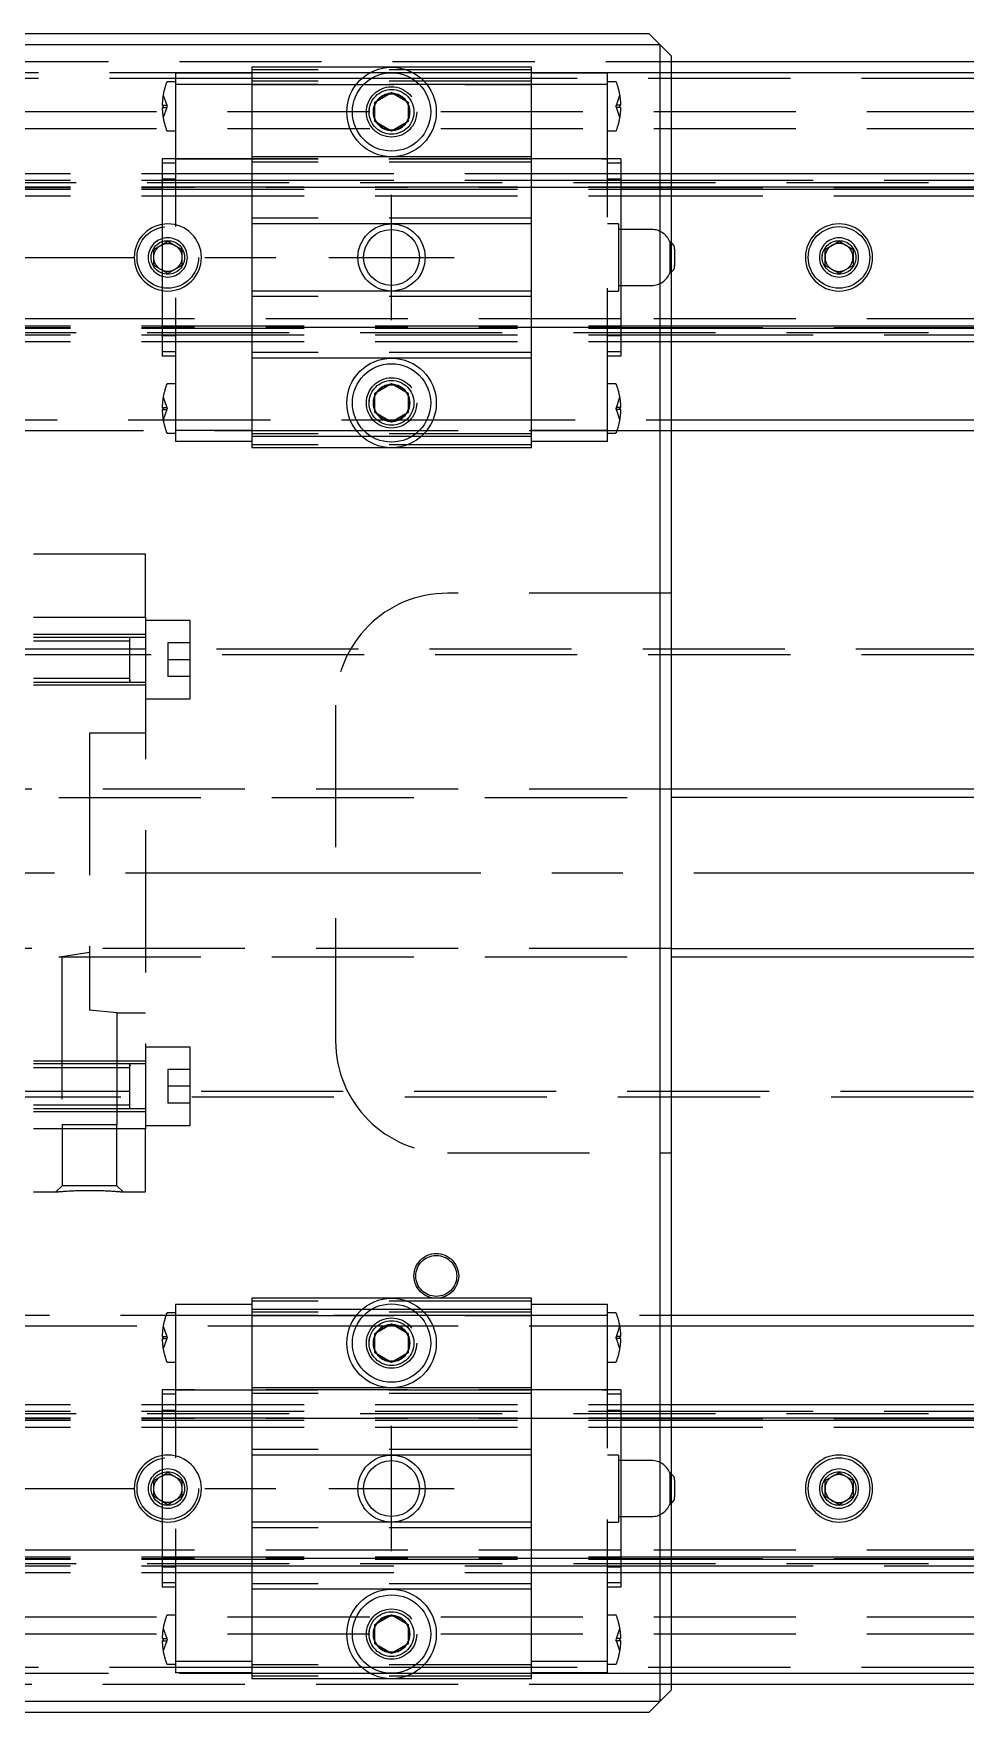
# Model space of a CAD drawing. Extents: x -18 to 1046, y -319 to 82.
# Drawn here: x 428 to 511.3, y -75 to 75 of the extents above; entities that cross this region are included whole.
import ezdxf

# ---------------------------------------------------------------- set-up
doc = ezdxf.new("R2010")
doc.units = 0
doc.linetypes.add('CENTER', pattern=[50.8, 31.75, -6.35, 6.35, -6.35])
doc.linetypes.add('DASHED', pattern=[19.05, 12.7, -6.35])
doc.layers.get('0').update_dxf_attribs({"linetype": 'CONTINUOUS'})
doc.layers.add('CENTER', color=1, linetype='CENTER')

msp = doc.modelspace()

# ---------------------------------------------------------------- linework, layer by layer
at = {"color": 7, "linetype": 'CONTINUOUS'}
for p, q in [((337, 75), (483, 75)), ((484, 74), (483, 75)), ((484, 74), (336, 74)), ((485, 73), (484, 74)), ((484, -74), (484, 74)), ((485, 73), (485, -73)), ((485, 72.5), (818, 72.5)), ((819, 71.5), (485, 71.5)), ((458.5, 68.87), (460, 69.73)), ((460, 69.73), (461.5, 68.87)), ((458.5, 67.13), (458.5, 68.87)), ((461.5, 68.87), (461.5, 67.13)), ((460, 66.27), (458.5, 67.13)), ((461.5, 67.13), (460, 66.27)), ((485, 62.5), (820, 62.5)), ((485, 61.32), (820, 61.32)), ((485, 61.1), (820, 61.1)), ((485.3, 55.75), (485.3, 55)), ((498.75, 55.72), (500, 56.44)), ((498.75, 54.28), (498.75, 55.72)), ((500, 56.44), (501.25, 55.72)), ((501.25, 55.72), (501.25, 54.28)), ((485.3, 55), (485.3, 54.25)), ((500, 53.56), (498.75, 54.28)), ((501.25, 54.28), (500, 53.56)), ((485, 48.9), (820, 48.9)), ((485, 48.68), (820, 48.68)), ((485, 47.5), (820, 47.5)), ((458.5, 42.87), (460, 43.73)), ((460, 43.73), (461.5, 42.87)), ((458.5, 41.13), (458.5, 42.87)), ((461.5, 42.87), (461.5, 41.13)), ((460, 40.27), (458.5, 41.13)), ((461.5, 41.13), (460, 40.27)), ((485, 40.5), (522.58, 40.5)), ((523.29, 39.5), (485, 39.5)), ((770, 7.5), (485, 7.5)), ((485, -7.5), (770, -7.5)), ((458.5, -41.13), (460, -40.27)), ((460, -40.27), (461.5, -41.13)), ((485, -39.5), (523.29, -39.5)), ((522.58, -40.5), (485, -40.5)), ((458.5, -42.87), (458.5, -41.13)), ((461.5, -41.13), (461.5, -42.87)), ((460, -43.73), (458.5, -42.87)), ((461.5, -42.87), (460, -43.73)), ((485, -47.5), (820, -47.5)), ((485, -48.68), (820, -48.68)), ((485, -48.9), (820, -48.9)), ((498.75, -54.28), (500, -53.56)), ((500, -53.56), (501.25, -54.28)), ((485.3, -54.25), (485.3, -55)), ((485.3, -55), (485.3, -55.75)), ((498.75, -55.72), (498.75, -54.28)), ((501.25, -54.28), (501.25, -55.72)), ((500, -56.44), (498.75, -55.72)), ((501.25, -55.72), (500, -56.44)), ((485, -61.1), (820, -61.1)), ((485, -61.32), (820, -61.32)), ((485, -62.5), (820, -62.5)), ((458.5, -67.13), (460, -66.27)), ((458.5, -68.87), (458.5, -67.13)), ((460, -66.27), (461.5, -67.13)), ((461.5, -67.13), (461.5, -68.87)), ((460, -69.73), (458.5, -68.87)), ((461.5, -68.87), (460, -69.73)), ((485, -71.5), (819, -71.5)), ((484, -74), (485, -73)), ((818, -72.5), (485, -72.5)), ((336, -74), (484, -74)), ((483, -75), (337, -75)), ((483, -75), (484, -74))]:
    msp.add_line(p, q, dxfattribs=at)
at = {"color": 3, "linetype": 'DASHED'}
for p, q in [((422, 72.5), (485, 72.5)), ((447.5, 72), (447.5, 71)), ((460, 72), (447.5, 72)), ((472.5, 72), (460, 72)), ((472.5, 71), (472.5, 72)), ((447.5, 71), (372.5, 71)), ((447.5, 71.5), (422, 71.5)), ((440.7, 70.7), (439.99, 70.7)), ((447.5, 71.45), (440.7, 71.45)), ((440.7, 71.45), (440.7, 70.45)), ((472.5, 71.75), (447.5, 71.75)), ((458.06, 71.5), (447.5, 71.5)), ((447.5, 71), (447.5, 64)), ((457.35, 71), (447.5, 71)), ((472.5, 70.75), (447.5, 70.75)), ((458.2, 71), (457.35, 71)), ((460, 71.5), (458.06, 71.5)), ((461.8, 71), (458.2, 71)), ((461.94, 71.5), (460, 71.5)), ((462.65, 71), (461.8, 71)), ((472.5, 71.5), (461.94, 71.5)), ((472.5, 71), (462.65, 71)), ((485, 71.5), (472.5, 71.5)), ((479.3, 71.45), (472.5, 71.45)), ((472.5, 64), (472.5, 71)), ((819.5, 71), (472.5, 71)), ((479.3, 70.45), (479.3, 71.45)), ((480.01, 70.7), (479.3, 70.7)), ((439.58, 69.5), (439.9, 68.6)), ((447.5, 70.45), (440.7, 70.45)), ((440.7, 70.45), (440.7, 39.55)), ((472.5, 70.45), (447.5, 70.45)), ((447.5, 70.45), (472.5, 70.45)), ((479.3, 70.45), (472.5, 70.45)), ((479.3, 39.55), (479.3, 70.45)), ((480.1, 68.6), (480.42, 69.5)), ((820, 68), (0, 68)), ((439.5, 68.6), (439.58, 68.6)), ((439.58, 68.4), (439.5, 68.4)), ((439.58, 68.6), (439.9, 68.6)), ((439.58, 68.6), (439.58, 68.4)), ((439.9, 68.4), (439.58, 67.5)), ((439.58, 68.4), (439.9, 68.4)), ((439.9, 68.6), (439.94, 68.5)), ((439.9, 68.4), (439.94, 68.5)), ((458, 68), (458.03, 68.35)), ((480.1, 68.6), (480.06, 68.5)), ((480.1, 68.4), (480.06, 68.5)), ((480.42, 68.6), (480.1, 68.6)), ((480.42, 67.5), (480.1, 68.4)), ((480.42, 68.4), (480.1, 68.4)), ((480.42, 68.4), (480.42, 68.6)), ((480.42, 68.6), (480.5, 68.6)), ((480.5, 68.4), (480.42, 68.4)), ((820, 66.5), (0, 66.5)), ((439.99, 66.3), (440.7, 66.3)), ((479.3, 66.3), (480.01, 66.3)), ((439.5, 63.82), (439.5, 63.43)), ((440.7, 63.82), (439.5, 63.82)), ((439.5, 63.43), (439.5, 61.03)), ((440.7, 63.43), (439.5, 63.43)), ((440.7, 63.82), (479.3, 63.82)), ((447.5, 63.82), (440.7, 63.82)), ((447.5, 64), (447.5, 63.5)), ((460, 64), (447.5, 64)), ((472.5, 63.82), (447.5, 63.82)), ((447.5, 63.5), (447.5, 58.5)), ((472.5, 63.5), (447.5, 63.5)), ((472.5, 64), (460, 64)), ((472.5, 63.5), (472.5, 64)), ((479.3, 63.82), (472.5, 63.82)), ((472.5, 58.5), (472.5, 63.5)), ((480.5, 63.82), (479.3, 63.82)), ((480.5, 63.43), (479.3, 63.43)), ((480.5, 63.82), (480.5, 63.43)), ((480.5, 63.43), (480.5, 61.03)), ((0, 61.7), (820, 61.7)), ((380.5, 62.5), (439.5, 62.5)), ((380.5, 61.91), (439.5, 61.91)), ((439.5, 62.5), (440.7, 62.5)), ((439.5, 62.01), (440.7, 62.01)), ((439.5, 61.91), (440.7, 61.91)), ((440.7, 62.5), (447.5, 62.5)), ((440.7, 61.91), (447.5, 61.91)), ((447.5, 62.5), (472.5, 62.5)), ((447.5, 61.91), (472.5, 61.91)), ((472.5, 62.5), (479.3, 62.5)), ((472.5, 61.91), (479.3, 61.91)), ((479.3, 62.5), (480.5, 62.5)), ((479.3, 62.01), (480.5, 62.01)), ((479.3, 61.91), (480.5, 61.91)), ((480.5, 62.5), (485, 62.5)), ((480.5, 61.91), (485, 61.91)), ((485, 61.91), (820, 61.91)), ((380.5, 61.32), (439.5, 61.32)), ((380.5, 61.26), (439.5, 61.26)), ((380.5, 61.1), (439.5, 61.1)), ((380.5, 60.5), (439.5, 60.5)), ((439.5, 61.32), (480.5, 61.32)), ((480.5, 61.26), (439.5, 61.26)), ((439.5, 61.1), (480.5, 61.1)), ((439.5, 61.03), (439.5, 48.97)), ((439.5, 60.5), (480.5, 60.5)), ((480.5, 61.32), (485, 61.32)), ((480.5, 61.26), (820, 61.26)), ((480.5, 61.1), (485, 61.1)), ((480.5, 61.03), (480.5, 48.97)), ((480.5, 60.5), (820, 60.5)), ((447.5, 58.5), (447.5, 58)), ((472.5, 58.5), (447.5, 58.5)), ((472.5, 58), (472.5, 58.5)), ((447.5, 58), (447.5, 52)), ((460, 58), (447.5, 58)), ((472.5, 58), (460, 58)), ((472.5, 52), (472.5, 58)), ((480.3, 58), (479.3, 58)), ((480.3, 58), (480.3, 52)), ((483.25, 57.5), (480.3, 57.5)), ((438.75, 55.72), (440, 56.44)), ((438.75, 54.28), (438.75, 55.72)), ((440, 56.44), (441.25, 55.72)), ((441.25, 55.72), (441.25, 54.28)), ((484.88, 56.39), (484.88, 55)), ((438.5, 55), (438.52, 55.22)), ((440, 53.56), (438.75, 54.28)), ((441.25, 54.28), (440, 53.56)), ((484.88, 55), (484.88, 53.61)), ((498.5, 55), (498.52, 55.25)), ((480.3, 52.5), (483.25, 52.5)), ((447.5, 52), (447.5, 51.5)), ((460, 52), (447.5, 52)), ((447.5, 51.5), (447.5, 46.5)), ((472.5, 51.5), (447.5, 51.5)), ((472.5, 52), (460, 52)), ((472.5, 51.5), (472.5, 52)), ((472.5, 46.5), (472.5, 51.5)), ((479.3, 52), (480.3, 52)), ((439.5, 49.5), (380.5, 49.5)), ((480.5, 49.5), (439.5, 49.5)), ((820, 49.5), (480.5, 49.5)), ((0, 48.3), (820, 48.3)), ((380.5, 48.9), (439.5, 48.9)), ((380.5, 48.74), (439.5, 48.74)), ((380.5, 48.68), (439.5, 48.68)), ((380.5, 48.09), (439.5, 48.09)), ((439.5, 48.97), (439.5, 46.57)), ((439.5, 48.9), (480.5, 48.9)), ((480.5, 48.74), (439.5, 48.74)), ((439.5, 48.68), (480.5, 48.68)), ((439.5, 48.09), (480.5, 48.09)), ((480.5, 48.97), (480.5, 46.57)), ((480.5, 48.9), (485, 48.9)), ((480.5, 48.74), (820, 48.74)), ((480.5, 48.68), (485, 48.68)), ((480.5, 48.09), (485, 48.09)), ((485, 48.09), (820, 48.09)), ((380.5, 47.5), (439.5, 47.5)), ((440.7, 47.99), (439.5, 47.99)), ((439.5, 47.5), (480.5, 47.5)), ((439.5, 46.57), (439.5, 46.18)), ((440.7, 46.57), (439.5, 46.57)), ((447.5, 46.5), (447.5, 46)), ((472.5, 46.5), (447.5, 46.5)), ((472.5, 46), (472.5, 46.5)), ((480.5, 47.99), (479.3, 47.99)), ((480.5, 46.57), (479.3, 46.57)), ((480.5, 47.5), (485, 47.5)), ((480.5, 46.57), (480.5, 46.18)), ((440.7, 46.18), (439.5, 46.18)), ((447.5, 46), (447.5, 39)), ((460, 46), (447.5, 46)), ((472.5, 46), (460, 46)), ((472.5, 39), (472.5, 46)), ((480.5, 46.18), (479.3, 46.18)), ((440.7, 43.7), (439.99, 43.7)), ((480.01, 43.7), (479.3, 43.7)), ((439.58, 42.5), (439.9, 41.6)), ((458, 42), (458.03, 42.35)), ((480.1, 41.6), (480.42, 42.5)), ((417.42, 40.5), (456.29, 40.5)), ((439.5, 41.6), (439.58, 41.6)), ((439.58, 41.4), (439.5, 41.4)), ((439.58, 41.6), (439.9, 41.6)), ((439.58, 41.6), (439.58, 41.4)), ((439.9, 41.4), (439.58, 40.5)), ((439.58, 41.4), (439.9, 41.4)), ((439.9, 41.6), (439.94, 41.5)), ((439.9, 41.4), (439.94, 41.5)), ((456.29, 40.5), (456.84, 40.5)), ((456.84, 40.5), (458.32, 40.5)), ((458.32, 40.5), (458.68, 40.5)), ((458.68, 40.5), (459.31, 40.5)), ((459.31, 40.5), (459.4, 40.5)), ((459.4, 40.5), (459.6, 40.5)), ((459.6, 40.5), (460.4, 40.5)), ((460.4, 40.5), (460.6, 40.5)), ((460.6, 40.5), (460.69, 40.5)), ((460.69, 40.5), (461.32, 40.5)), ((461.32, 40.5), (461.68, 40.5)), ((461.68, 40.5), (463.16, 40.5)), ((463.16, 40.5), (463.71, 40.5)), ((463.71, 40.5), (485, 40.5)), ((480.1, 41.6), (480.06, 41.5)), ((480.1, 41.4), (480.06, 41.5)), ((480.42, 41.6), (480.1, 41.6)), ((480.42, 40.5), (480.1, 41.4)), ((480.42, 41.4), (480.1, 41.4)), ((480.42, 41.4), (480.42, 41.6)), ((480.42, 41.6), (480.5, 41.6)), ((480.5, 41.4), (480.42, 41.4)), ((456.88, 39.5), (416.71, 39.5)), ((439.99, 39.3), (440.7, 39.3)), ((440.7, 39.55), (440.7, 38.55)), ((447.5, 39.55), (440.7, 39.55)), ((472.5, 39.25), (447.5, 39.25)), ((447.5, 39), (447.5, 38)), ((457.35, 39), (447.5, 39)), ((457.55, 39.5), (456.88, 39.5)), ((458.2, 39), (457.35, 39)), ((462.45, 39.5), (457.55, 39.5)), ((461.8, 39), (458.2, 39)), ((462.65, 39), (461.8, 39)), ((463.12, 39.5), (462.45, 39.5)), ((472.5, 39), (462.65, 39)), ((485, 39.5), (463.12, 39.5)), ((479.3, 39.55), (472.5, 39.55)), ((472.5, 38), (472.5, 39)), ((479.3, 38.55), (479.3, 39.55)), ((479.3, 39.3), (480.01, 39.3)), ((447.5, 38.55), (440.7, 38.55)), ((472.5, 38.25), (447.5, 38.25)), ((460, 38), (447.5, 38)), ((472.5, 38), (460, 38)), ((479.3, 38.55), (472.5, 38.55)), ((438, 28.5), (428, 28.5)), ((438, 22.87), (438, 28.5)), ((485, 25), (465, 25)), ((428, 22.87), (438, 22.87)), ((438, 22.87), (438, -22.87)), ((442, 22.55), (438, 22.55)), ((442, 15.55), (442, 22.55)), ((438, 21.3), (428, 21.3)), ((436.61, 21.05), (428, 21.05)), ((436.6, 17.05), (436.6, 21.05)), ((436.6, 17.05), (436.6, 21.05)), ((438, 21.05), (436.6, 21.05)), ((819, 20), (61.14, 20)), ((819.5, 19.5), (61.97, 19.5)), ((436.6, 20.7), (428, 20.7)), ((436.6, 17.27), (436.6, 20.84)), ((440, 20.55), (440, 19.05)), ((442, 20.55), (440, 20.55)), ((440, 19.05), (440, 17.55)), ((442, 19.05), (440, 19.05)), ((428, 17.4), (436.6, 17.4)), ((428, 17.05), (436.61, 17.05)), ((428, 16.8), (438, 16.8)), ((436.6, 17.05), (436.6, 17.27)), ((436.6, 17.27), (436.6, 17.05)), ((436.6, 17.05), (436.6, 17.05)), ((436.6, 17.05), (438, 17.05)), ((442, 17.55), (440, 17.55)), ((438, 15.55), (442, 15.55)), ((455, 15), (455, -15)), ((438, 12.5), (433, 12.5)), ((433, 12.5), (433, -12.26)), ((485, 7.5), (335, 7.5)), ((335, 6.75), (485, 6.75)), ((485, -6.75), (335, -6.75)), ((335, -7.5), (485, -7.5)), ((433, -7.09), (430.54, -7.5)), ((430.54, -7.5), (430.54, -22.5)), ((430.54, -7.5), (430.55, -7.5)), ((435.46, -12.5), (433, -12.26)), ((435.46, -22.5), (435.46, -12.5)), ((435.46, -12.5), (438, -12.5)), ((442, -15.55), (438, -15.55)), ((442, -22.55), (442, -15.55)), ((438, -16.8), (428, -16.8)), ((436.61, -17.05), (428, -17.05)), ((436.6, -17.4), (428, -17.4)), ((436.6, -21.05), (436.6, -17.05)), ((436.6, -21.05), (436.6, -17.05)), ((436.6, -17.27), (436.6, -17.05)), ((436.6, -17.05), (436.6, -17.27)), ((438, -17.05), (436.6, -17.05)), ((436.6, -20.84), (436.6, -17.27)), ((440, -17.55), (440, -19.05)), ((442, -17.55), (440, -17.55)), ((61.97, -19.5), (819.5, -19.5)), ((442, -19.05), (440, -19.05)), ((440, -19.05), (440, -20.55)), ((61.14, -20), (819, -20)), ((428, -20.7), (436.6, -20.7)), ((442, -20.55), (440, -20.55)), ((428, -21.05), (436.61, -21.05)), ((428, -21.3), (438, -21.3)), ((435.46, -22.5), (430.54, -22.5)), ((430.55, -22.5), (430.55, -27.95)), ((435.45, -27.95), (435.45, -22.5)), ((436.6, -21.05), (438, -21.05)), ((438, -22.87), (428, -22.87)), ((438, -22.55), (442, -22.55)), ((438, -28.5), (438, -22.87)), ((465, -25), (485, -25)), ((428, -28.5), (430, -28.5)), ((430.55, -27.95), (430, -28.5)), ((430, -28.5), (430.01, -28.5)), ((430, -28.5), (430, -28.5)), ((430.01, -28.5), (430.02, -28.5)), ((430.02, -28.5), (430.04, -28.5)), ((430.04, -28.5), (430.06, -28.49)), ((430.06, -28.49), (430.08, -28.49)), ((430.08, -28.49), (430.11, -28.49)), ((430.11, -28.49), (430.15, -28.49)), ((430.15, -28.49), (430.19, -28.48)), ((430.19, -28.48), (430.24, -28.48)), ((430.24, -28.48), (430.3, -28.47)), ((430.3, -28.47), (430.37, -28.47)), ((430.37, -28.47), (430.44, -28.46)), ((430.44, -28.46), (430.52, -28.45)), ((430.52, -28.45), (430.61, -28.45)), ((435.45, -27.95), (430.55, -27.95)), ((430.61, -28.45), (430.7, -28.44)), ((430.7, -28.44), (430.8, -28.43)), ((430.8, -28.43), (430.9, -28.43)), ((430.9, -28.43), (431.01, -28.42)), ((431.01, -28.42), (431.12, -28.41)), ((431.12, -28.41), (431.24, -28.41)), ((431.24, -28.41), (431.36, -28.4)), ((431.36, -28.4), (431.48, -28.39)), ((431.48, -28.39), (431.61, -28.39)), ((431.61, -28.39), (431.74, -28.38)), ((431.74, -28.38), (431.87, -28.38)), ((431.87, -28.38), (432.01, -28.37)), ((432.01, -28.37), (432.15, -28.37)), ((432.15, -28.37), (432.29, -28.36)), ((432.29, -28.36), (432.43, -28.36)), ((432.43, -28.36), (432.57, -28.36)), ((432.57, -28.36), (432.71, -28.36)), ((432.71, -28.36), (432.85, -28.36)), ((432.85, -28.36), (433, -28.36)), ((433, -28.36), (433.15, -28.36)), ((433.15, -28.36), (433.29, -28.36)), ((433.29, -28.36), (433.43, -28.36)), ((433.43, -28.36), (433.57, -28.36)), ((433.57, -28.36), (433.71, -28.36)), ((433.71, -28.36), (433.85, -28.37)), ((433.85, -28.37), (433.99, -28.37)), ((433.99, -28.37), (434.13, -28.38)), ((434.13, -28.38), (434.26, -28.38)), ((434.26, -28.38), (434.39, -28.39)), ((434.39, -28.39), (434.52, -28.39)), ((434.52, -28.39), (434.64, -28.4)), ((434.64, -28.4), (434.76, -28.41)), ((434.76, -28.41), (434.88, -28.41)), ((434.88, -28.41), (434.99, -28.42)), ((434.99, -28.42), (435.1, -28.43)), ((435.1, -28.43), (435.2, -28.43)), ((435.2, -28.43), (435.3, -28.44)), ((435.3, -28.44), (435.39, -28.45)), ((435.39, -28.45), (435.48, -28.45)), ((436, -28.5), (435.45, -27.95)), ((435.48, -28.45), (435.54, -28.46)), ((435.54, -28.46), (435.6, -28.46)), ((435.6, -28.46), (435.66, -28.47)), ((435.66, -28.47), (435.71, -28.47)), ((435.71, -28.47), (435.76, -28.48)), ((435.76, -28.48), (435.81, -28.48)), ((435.81, -28.48), (435.85, -28.49)), ((435.85, -28.49), (435.89, -28.49)), ((435.89, -28.49), (435.92, -28.49)), ((435.92, -28.49), (435.94, -28.49)), ((435.94, -28.49), (435.97, -28.5)), ((435.97, -28.5), (435.99, -28.5)), ((435.99, -28.5), (436, -28.5)), ((436, -28.5), (436, -28.5)), ((436, -28.5), (438, -28.5)), ((436, -28.5), (436, -28.5)), ((447.5, -38.55), (440.7, -38.55)), ((440.7, -38.55), (440.7, -39.55)), ((447.5, -38), (447.5, -39)), ((460, -38), (447.5, -38)), ((472.5, -38.25), (447.5, -38.25)), ((447.5, -39), (447.5, -46)), ((457.35, -39), (447.5, -39)), ((458.2, -39), (457.35, -39)), ((461.8, -39), (458.2, -39)), ((464, -38), (460, -38)), ((462.65, -39), (461.8, -39)), ((472.5, -39), (462.65, -39)), ((472.5, -38), (464, -38)), ((472.5, -39), (472.5, -38)), ((479.3, -38.55), (472.5, -38.55)), ((472.5, -46), (472.5, -39)), ((479.3, -39.55), (479.3, -38.55)), ((416.71, -39.5), (456.88, -39.5)), ((456.29, -40.5), (417.42, -40.5)), ((440.7, -39.3), (439.99, -39.3)), ((447.5, -39.55), (440.7, -39.55)), ((440.7, -39.55), (440.7, -70.45)), ((472.5, -39.25), (447.5, -39.25)), ((472.5, -39.55), (447.5, -39.55)), ((447.5, -39.55), (472.5, -39.55)), ((456.84, -40.5), (456.29, -40.5)), ((458.32, -40.5), (456.84, -40.5)), ((456.88, -39.5), (457.55, -39.5)), ((457.55, -39.5), (462.45, -39.5)), ((458.68, -40.5), (458.32, -40.5)), ((459.31, -40.5), (458.68, -40.5)), ((459.4, -40.5), (459.31, -40.5)), ((459.6, -40.5), (459.4, -40.5)), ((460.4, -40.5), (459.6, -40.5)), ((460.6, -40.5), (460.4, -40.5)), ((460.69, -40.5), (460.6, -40.5)), ((461.32, -40.5), (460.69, -40.5)), ((461.68, -40.5), (461.32, -40.5)), ((463.16, -40.5), (461.68, -40.5)), ((462.45, -39.5), (463.12, -39.5)), ((463.12, -39.5), (485, -39.5)), ((463.71, -40.5), (463.16, -40.5)), ((485, -40.5), (463.71, -40.5)), ((479.3, -39.55), (472.5, -39.55)), ((480.01, -39.3), (479.3, -39.3)), ((479.3, -70.45), (479.3, -39.55)), ((439.5, -41.4), (439.58, -41.4)), ((439.58, -41.6), (439.5, -41.6)), ((439.58, -40.5), (439.9, -41.4)), ((439.58, -41.4), (439.9, -41.4)), ((439.58, -41.4), (439.58, -41.6)), ((439.9, -41.6), (439.58, -42.5)), ((439.58, -41.6), (439.9, -41.6)), ((439.9, -41.4), (439.94, -41.5)), ((439.9, -41.6), (439.94, -41.5)), ((458, -42), (458.03, -41.65)), ((480.1, -41.4), (480.06, -41.5)), ((480.1, -41.6), (480.06, -41.5)), ((480.1, -41.4), (480.42, -40.5)), ((480.42, -41.4), (480.1, -41.4)), ((480.42, -42.5), (480.1, -41.6)), ((480.42, -41.6), (480.1, -41.6)), ((480.42, -41.6), (480.42, -41.4)), ((480.42, -41.4), (480.5, -41.4)), ((480.5, -41.6), (480.42, -41.6)), ((439.99, -43.7), (440.7, -43.7)), ((479.3, -43.7), (480.01, -43.7)), ((480.5, -46.18), (439.5, -46.18)), ((439.5, -46.18), (439.5, -46.57)), ((440.7, -46.18), (479.3, -46.18)), ((447.5, -46), (447.5, -46.5)), ((460, -46), (447.5, -46)), ((447.5, -46.5), (447.5, -51.5)), ((472.5, -46.5), (447.5, -46.5)), ((472.5, -46), (460, -46)), ((472.5, -46.5), (472.5, -46)), ((472.5, -51.5), (472.5, -46.5)), ((480.5, -46.18), (480.5, -46.57)), ((380.5, -47.5), (439.5, -47.5)), ((439.5, -46.57), (439.5, -48.97)), ((440.7, -46.57), (439.5, -46.57)), ((439.5, -47.5), (480.5, -47.5)), ((439.5, -47.99), (440.7, -47.99)), ((480.5, -46.57), (479.3, -46.57)), ((479.3, -47.99), (480.5, -47.99)), ((480.5, -46.57), (480.5, -48.97)), ((480.5, -47.5), (485, -47.5)), ((0, -48.3), (820, -48.3)), ((380.5, -48.09), (439.5, -48.09)), ((380.5, -48.68), (439.5, -48.68)), ((380.5, -48.74), (439.5, -48.74)), ((380.5, -48.9), (439.5, -48.9)), ((439.5, -48.09), (480.5, -48.09)), ((439.5, -48.68), (480.5, -48.68)), ((480.5, -48.74), (439.5, -48.74)), ((439.5, -48.9), (480.5, -48.9)), ((439.5, -48.97), (439.5, -61.03)), ((480.5, -48.09), (485, -48.09)), ((480.5, -48.68), (485, -48.68)), ((480.5, -48.74), (820, -48.74)), ((480.5, -48.9), (485, -48.9)), ((480.5, -48.97), (480.5, -61.03)), ((485, -48.09), (820, -48.09)), ((380.5, -49.5), (439.5, -49.5)), ((439.5, -49.5), (480.5, -49.5)), ((480.5, -49.5), (820, -49.5)), ((447.5, -51.5), (447.5, -52)), ((472.5, -51.5), (447.5, -51.5)), ((447.5, -52), (447.5, -58)), ((460, -52), (447.5, -52)), ((472.5, -52), (460, -52)), ((472.5, -52), (472.5, -51.5)), ((472.5, -58), (472.5, -52)), ((480.3, -52), (479.3, -52)), ((480.3, -52), (480.3, -58)), ((483.25, -52.5), (480.3, -52.5)), ((438.75, -54.28), (440, -53.56)), ((440, -53.56), (441.25, -54.28)), ((484.88, -53.61), (484.88, -55)), ((438.5, -55), (438.52, -54.75)), ((438.75, -55.72), (438.75, -54.28)), ((441.25, -54.28), (441.25, -55.72)), ((484.88, -55), (484.88, -56.39)), ((498.5, -55), (498.52, -54.75)), ((440, -56.44), (438.75, -55.72)), ((441.25, -55.72), (440, -56.44)), ((447.5, -58), (447.5, -58.5)), ((460, -58), (447.5, -58)), ((447.5, -58.5), (447.5, -63.5)), ((472.5, -58.5), (447.5, -58.5)), ((472.5, -58), (460, -58)), ((472.5, -58.5), (472.5, -58)), ((472.5, -63.5), (472.5, -58.5)), ((479.3, -58), (480.3, -58)), ((480.3, -57.5), (483.25, -57.5)), ((439.5, -60.5), (380.5, -60.5)), ((380.5, -61.1), (439.5, -61.1)), ((380.5, -61.26), (439.5, -61.26)), ((380.5, -61.32), (439.5, -61.32)), ((480.5, -60.5), (439.5, -60.5)), ((439.5, -61.03), (439.5, -63.43)), ((439.5, -61.1), (480.5, -61.1)), ((480.5, -61.26), (439.5, -61.26)), ((439.5, -61.32), (480.5, -61.32)), ((820, -60.5), (480.5, -60.5)), ((480.5, -61.03), (480.5, -63.43)), ((480.5, -61.1), (485, -61.1)), ((480.5, -61.26), (820, -61.26)), ((480.5, -61.32), (485, -61.32)), ((0, -61.7), (820, -61.7)), ((380.5, -61.91), (439.5, -61.91)), ((380.5, -62.5), (439.5, -62.5)), ((439.5, -61.91), (440.7, -61.91)), ((440.7, -62.01), (439.5, -62.01)), ((439.5, -62.5), (440.7, -62.5)), ((440.7, -61.91), (447.5, -61.91)), ((440.7, -62.5), (447.5, -62.5)), ((447.5, -61.91), (472.5, -61.91)), ((447.5, -62.5), (472.5, -62.5)), ((472.5, -61.91), (479.3, -61.91)), ((472.5, -62.5), (479.3, -62.5)), ((479.3, -61.91), (480.5, -61.91)), ((480.5, -62.01), (479.3, -62.01)), ((479.3, -62.5), (480.5, -62.5)), ((480.5, -61.91), (485, -61.91)), ((480.5, -62.5), (485, -62.5)), ((485, -61.91), (820, -61.91)), ((439.5, -63.43), (439.5, -63.82)), ((440.7, -63.43), (439.5, -63.43)), ((440.7, -63.82), (439.5, -63.82)), ((447.5, -63.5), (447.5, -64)), ((472.5, -63.5), (447.5, -63.5)), ((447.5, -64), (447.5, -71)), ((460, -64), (447.5, -64)), ((472.5, -64), (460, -64)), ((472.5, -64), (472.5, -63.5)), ((472.5, -71), (472.5, -64)), ((480.5, -63.43), (479.3, -63.43)), ((480.5, -63.82), (479.3, -63.82)), ((480.5, -63.43), (480.5, -63.82)), ((820, -66.5), (0, -66.5)), ((440.7, -66.3), (439.99, -66.3)), ((480.01, -66.3), (479.3, -66.3)), ((820, -68), (0, -68)), ((439.5, -68.4), (439.58, -68.4)), ((439.58, -68.6), (439.5, -68.6)), ((439.58, -67.5), (439.9, -68.4)), ((439.58, -68.4), (439.9, -68.4)), ((439.58, -68.4), (439.58, -68.6)), ((439.9, -68.6), (439.58, -69.5)), ((439.58, -68.6), (439.9, -68.6)), ((439.9, -68.4), (439.94, -68.5)), ((439.9, -68.6), (439.94, -68.5)), ((458, -68), (458.03, -67.65)), ((480.1, -68.4), (480.06, -68.5)), ((480.1, -68.6), (480.06, -68.5)), ((480.1, -68.4), (480.42, -67.5)), ((480.42, -68.4), (480.1, -68.4)), ((480.42, -69.5), (480.1, -68.6)), ((480.42, -68.6), (480.1, -68.6)), ((480.42, -68.6), (480.42, -68.4)), ((480.42, -68.4), (480.5, -68.4)), ((480.5, -68.6), (480.42, -68.6)), ((440.7, -70.45), (440.7, -71.45)), ((447.5, -70.45), (440.7, -70.45)), ((479.3, -70.45), (472.5, -70.45)), ((479.3, -71.45), (479.3, -70.45)), ((447.5, -71), (372.5, -71)), ((422, -71.5), (447.5, -71.5)), ((439.99, -70.7), (440.7, -70.7)), ((447.5, -71.45), (440.7, -71.45)), ((472.5, -70.75), (447.5, -70.75)), ((447.5, -71), (447.5, -72)), ((457.35, -71), (447.5, -71)), ((447.5, -71.5), (458.06, -71.5)), ((472.5, -71.75), (447.5, -71.75)), ((460, -72), (447.5, -72)), ((458.2, -71), (457.35, -71)), ((458.06, -71.5), (460, -71.5)), ((461.8, -71), (458.2, -71)), ((460, -71.5), (461.94, -71.5)), ((472.5, -72), (460, -72)), ((462.65, -71), (461.8, -71)), ((461.94, -71.5), (472.5, -71.5)), ((472.5, -71), (462.65, -71)), ((472.5, -72), (472.5, -71)), ((819.5, -71), (472.5, -71)), ((479.3, -71.45), (472.5, -71.45)), ((472.5, -71.5), (485, -71.5)), ((479.3, -70.7), (480.01, -70.7)), ((485, -72.5), (422, -72.5))]:
    msp.add_line(p, q, dxfattribs=at)
at = {"color": 3, "linetype": 'CONTINUOUS'}
for p, q in [((770, 6.75), (485, 6.75)), ((485, -6.75), (770, -6.75))]:
    msp.add_line(p, q, dxfattribs=at)
at = {"color": 7, "linetype": 'CONTINUOUS'}
for centre, radius in [((460, 68), 4), ((460, 68), 3.5), ((460, 55), 2.5), ((500, 55), 2.75), ((460, 42), 4), ((460, 42), 3.5), ((460, -42), 4), ((460, -42), 3.5), ((500, -55), 2.75), ((460, -55), 2.5), ((460, -68), 4), ((460, -68), 3.5)]:
    msp.add_circle(centre, radius, dxfattribs=at)
at = {"color": 3, "linetype": 'DASHED'}
for centre, radius in [((460, 68), 2.25), ((460, 68), 2), ((460, 68), 1.62), ((440, 55), 2.75), ((440, 55), 1.5), ((440, 55), 1.25), ((500, 55), 1.5), ((460, 42), 2.25), ((460, 42), 2), ((460, 42), 1.62), ((464, -36), 2), ((464, -36), 1.83), ((460, -42), 2.25), ((460, -42), 2), ((460, -42), 1.62), ((440, -55), 2.75), ((440, -55), 1.5), ((440, -55), 1.25), ((500, -55), 1.5), ((460, -68), 2.25), ((460, -68), 2), ((460, -68), 1.62)]:
    msp.add_circle(centre, radius, dxfattribs=at)
at = {"color": 3, "linetype": 'CONTINUOUS'}
for centre in [(460, 55), (460, -55)]:
    msp.add_circle(centre, 3, dxfattribs=at)
at = {"color": 3, "linetype": 'DASHED'}
for centre, radius, start, end in [((445.5, 68.5), 6, 159.1494, 170.4059), ((439.99, 70.6), 0.1, 90, 159.1494), ((480.01, 70.6), 0.1, 20.8506, 90), ((474.5, 68.5), 6, 9.5941, 20.8506), ((445.5, 68.5), 6, 170.4203, 179.0449), ((460, 68), 1.65, 95.38, 144.62), ((460, 68), 1.62, 98.1587, 141.8413), ((460, 68), 1.62, 81.8413, 98.1587), ((460, 68), 1.65, 84.62, 95.38), ((460, 68), 1.65, 35.38, 84.62), ((460, 68), 1.62, 38.1587, 81.8413), ((474.5, 68.5), 6, 0.9551, 9.5797), ((445.5, 68.5), 6, 180.9551, 189.5797), ((460, 68), 1.65, 155.38, 180), ((460, 68), 1.65, 180, 204.62), ((460, 68), 1.62, 158.1587, 201.8413), ((460, 68), 1.62, 141.8413, 158.1587), ((460, 68), 1.65, 144.62, 155.38), ((460, 68), 1.62, 21.8413, 38.1587), ((460, 68), 1.65, 24.62, 35.38), ((460, 68), 1.65, 335.38, 24.62), ((460, 68), 1.62, 0, 21.8413), ((460, 68), 1.62, 338.1587, 0), ((474.5, 68.5), 6, 339.1494, 350.4059), ((474.5, 68.5), 6, 350.4203, 359.0449), ((445.5, 68.5), 6, 189.5941, 200.8506), ((439.99, 66.4), 0.1, 200.8506, 270), ((460, 68), 1.62, 201.8413, 218.1587), ((460, 68), 1.65, 204.62, 215.38), ((460, 68), 1.65, 215.38, 264.62), ((460, 68), 1.62, 218.1587, 261.8413), ((460, 68), 1.62, 261.8413, 278.1587), ((460, 68), 1.65, 264.62, 275.38), ((460, 68), 1.65, 275.38, 324.62), ((460, 68), 1.62, 278.1587, 321.8413), ((460, 68), 1.62, 321.8413, 338.1587), ((460, 68), 1.65, 324.62, 335.38), ((480.01, 66.4), 0.1, 270, 339.1494), ((440, 55), 3, 0, 180), ((483.25, 55.75), 1.75, 21.5404, 90), ((440, 55), 1.75, 0, 180), ((484.6, 55.75), 0.7, 55.1501, 66.6201), ((500, 55), 1.75, 0, 180), ((500, 55), 1.25, 120, 180), ((500, 55), 1.25, 60, 120), ((500, 55), 1.25, 0, 60), ((440, 55), 3, 180, 0), ((440, 55), 1.75, 180, 0), ((500, 55), 1.75, 180, 0), ((500, 55), 1.25, 180, 240), ((500, 55), 1.25, 300, 0), ((483.25, 54.25), 1.75, 270, 338.4596), ((484.6, 54.25), 0.7, 293.3901, 304.8499), ((500, 55), 1.25, 240, 300), ((445.5, 41.5), 6, 159.1494, 170.4059), ((439.99, 43.6), 0.1, 90, 159.1494), ((460, 42), 1.65, 95.38, 144.62), ((460, 42), 1.65, 95.38, 144.62), ((460, 42), 1.62, 98.1587, 141.8413), ((460, 42), 1.62, 81.8413, 98.1587), ((460, 42), 1.65, 84.62, 95.38), ((460, 42), 1.65, 84.62, 95.38), ((460, 42), 1.65, 35.38, 84.62), ((460, 42), 1.65, 35.38, 84.62), ((460, 42), 1.62, 38.1587, 81.8413), ((480.01, 43.6), 0.1, 20.8506, 90), ((474.5, 41.5), 6, 9.5941, 20.8506), ((445.5, 41.5), 6, 170.4203, 179.0449), ((460, 42), 1.65, 155.38, 180), ((460, 42), 1.65, 155.38, 180), ((460, 42), 1.65, 180, 204.62), ((460, 42), 1.65, 180, 204.62), ((460, 42), 1.62, 158.1587, 201.8413), ((460, 42), 1.62, 141.8413, 158.1587), ((460, 42), 1.65, 144.62, 155.38), ((460, 42), 1.65, 144.62, 155.38), ((460, 42), 1.62, 21.8413, 38.1587), ((460, 42), 1.65, 24.62, 35.38), ((460, 42), 1.65, 24.62, 35.38), ((460, 42), 1.65, 335.38, 24.62), ((460, 42), 1.65, 335.38, 24.62), ((460, 42), 1.62, 0, 21.8413), ((460, 42), 1.62, 338.1587, 0), ((474.5, 41.5), 6, 0.9551, 9.5797), ((445.5, 41.5), 6, 180.9551, 189.5797), ((460, 42), 1.62, 201.8413, 218.1587), ((460, 42), 1.65, 204.62, 215.38), ((460, 42), 1.65, 204.62, 215.38), ((460, 42), 1.65, 215.38, 264.62), ((460, 42), 1.65, 215.38, 264.62), ((460, 42), 1.62, 218.1587, 261.8413), ((460, 42), 1.65, 275.38, 324.62), ((460, 42), 1.65, 275.38, 324.62), ((460, 42), 1.62, 278.1587, 321.8413), ((460, 42), 1.62, 321.8413, 338.1587), ((460, 42), 1.65, 324.62, 335.38), ((460, 42), 1.65, 324.62, 335.38), ((474.5, 41.5), 6, 339.1494, 350.4059), ((474.5, 41.5), 6, 350.4203, 359.0449), ((445.5, 41.5), 6, 189.5941, 200.8506), ((439.99, 39.4), 0.1, 200.8506, 270), ((460, 42), 1.62, 261.8413, 278.1587), ((460, 42), 1.65, 264.62, 275.38), ((460, 42), 1.65, 264.62, 275.38), ((480.01, 39.4), 0.1, 270, 339.1494), ((465, 15), 10, 90, 180), ((465, -15), 10, 180, 270), ((445.5, -41.5), 6, 159.1494, 170.4059), ((439.99, -39.4), 0.1, 90, 159.1494), ((460, -42), 1.65, 95.38, 144.62), ((460, -42), 1.62, 98.1587, 141.8413), ((460, -42), 1.62, 81.8413, 98.1587), ((460, -42), 1.65, 84.62, 95.38), ((460, -42), 1.65, 35.38, 84.62), ((460, -42), 1.62, 38.1587, 81.8413), ((480.01, -39.4), 0.1, 20.8506, 90), ((474.5, -41.5), 6, 9.5941, 20.8506), ((445.5, -41.5), 6, 170.4203, 179.0449), ((445.5, -41.5), 6, 180.9551, 189.5797), ((460, -42), 1.65, 155.38, 180), ((460, -42), 1.65, 180, 204.62), ((460, -42), 1.62, 158.1587, 201.8413), ((460, -42), 1.62, 141.8413, 158.1587), ((460, -42), 1.65, 144.62, 155.38), ((460, -42), 1.62, 21.8413, 38.1587), ((460, -42), 1.65, 24.62, 35.38), ((460, -42), 1.65, 335.38, 24.62), ((460, -42), 1.62, 0, 21.8413), ((460, -42), 1.62, 338.1587, 0), ((474.5, -41.5), 6, 0.9551, 9.5797), ((474.5, -41.5), 6, 350.4203, 359.0449), ((445.5, -41.5), 6, 189.5941, 200.8506), ((460, -42), 1.62, 201.8413, 218.1587), ((460, -42), 1.65, 204.62, 215.38), ((460, -42), 1.65, 215.38, 264.62), ((460, -42), 1.62, 218.1587, 261.8413), ((460, -42), 1.65, 275.38, 324.62), ((460, -42), 1.62, 278.1587, 321.8413), ((460, -42), 1.62, 321.8413, 338.1587), ((460, -42), 1.65, 324.62, 335.38), ((474.5, -41.5), 6, 339.1494, 350.4059), ((439.99, -43.6), 0.1, 200.8506, 270), ((460, -42), 1.62, 261.8413, 278.1587), ((460, -42), 1.65, 264.62, 275.38), ((480.01, -43.6), 0.1, 270, 339.1494), ((440, -55), 3, 0, 180), ((440, -55), 1.75, 0, 180), ((483.25, -54.25), 1.75, 21.5404, 90), ((484.6, -54.25), 0.7, 55.1501, 66.6201), ((500, -55), 1.75, 0, 180), ((500, -55), 1.25, 120, 180), ((500, -55), 1.25, 60, 120), ((500, -55), 1.25, 0, 60), ((440, -55), 3, 180, 0), ((440, -55), 1.75, 180, 0), ((500, -55), 1.75, 180, 0), ((500, -55), 1.25, 180, 240), ((500, -55), 1.25, 300, 0), ((483.25, -55.75), 1.75, 270, 338.4596), ((484.6, -55.75), 0.7, 293.3901, 304.8499), ((500, -55), 1.25, 240, 300), ((445.5, -68.5), 6, 159.1494, 170.4059), ((439.99, -66.4), 0.1, 90, 159.1494), ((460, -68), 1.65, 155.38, 180), ((460, -68), 1.65, 155.38, 180), ((460, -68), 1.62, 158.1587, 201.8413), ((460, -68), 1.62, 141.8413, 158.1587), ((460, -68), 1.65, 144.62, 155.38), ((460, -68), 1.65, 144.62, 155.38), ((460, -68), 1.65, 95.38, 144.62), ((460, -68), 1.65, 95.38, 144.62), ((460, -68), 1.62, 98.1587, 141.8413), ((460, -68), 1.62, 81.8413, 98.1587), ((460, -68), 1.65, 84.62, 95.38), ((460, -68), 1.65, 84.62, 95.38), ((460, -68), 1.65, 35.38, 84.62), ((460, -68), 1.65, 35.38, 84.62), ((460, -68), 1.62, 38.1587, 81.8413), ((460, -68), 1.62, 21.8413, 38.1587), ((460, -68), 1.65, 24.62, 35.38), ((460, -68), 1.65, 24.62, 35.38), ((460, -68), 1.65, 335.38, 24.62), ((460, -68), 1.65, 335.38, 24.62), ((460, -68), 1.62, 0, 21.8413), ((480.01, -66.4), 0.1, 20.8506, 90), ((474.5, -68.5), 6, 9.5941, 20.8506), ((445.5, -68.5), 6, 170.4203, 179.0449), ((445.5, -68.5), 6, 180.9551, 189.5797), ((460, -68), 1.65, 180, 204.62), ((460, -68), 1.65, 180, 204.62), ((460, -68), 1.62, 201.8413, 218.1587), ((460, -68), 1.65, 204.62, 215.38), ((460, -68), 1.65, 204.62, 215.38), ((460, -68), 1.65, 215.38, 264.62), ((460, -68), 1.65, 215.38, 264.62), ((460, -68), 1.62, 218.1587, 261.8413), ((460, -68), 1.65, 275.38, 324.62), ((460, -68), 1.65, 275.38, 324.62), ((460, -68), 1.62, 278.1587, 321.8413), ((460, -68), 1.62, 321.8413, 338.1587), ((460, -68), 1.65, 324.62, 335.38), ((460, -68), 1.65, 324.62, 335.38), ((460, -68), 1.62, 338.1587, 0), ((474.5, -68.5), 6, 0.9551, 9.5797), ((474.5, -68.5), 6, 350.4203, 359.0449), ((445.5, -68.5), 6, 189.5941, 200.8506), ((460, -68), 1.62, 261.8413, 278.1587), ((460, -68), 1.65, 264.62, 275.38), ((460, -68), 1.65, 264.62, 275.38), ((474.5, -68.5), 6, 339.1494, 350.4059), ((439.99, -70.6), 0.1, 200.8506, 270), ((480.01, -70.6), 0.1, 270, 339.1494)]:
    msp.add_arc(centre, radius, start, end, dxfattribs=at)
at = {"color": 7, "linetype": 'CONTINUOUS'}
for centre, radius, start, end in [((500, 55), 3, 0, 180), ((484.6, 55.75), 0.7, 0, 55.1501), ((484.6, 54.25), 0.7, 304.8499, 0), ((500, 55), 3, 180, 0), ((500, -55), 3, 0, 180), ((484.6, -54.25), 0.7, 0, 55.1501), ((500, -55), 3, 180, 0), ((484.6, -55.75), 0.7, 304.8499, 0)]:
    msp.add_arc(centre, radius, start, end, dxfattribs=at)
at = {"layer": 'CENTER', "color": 1, "linetype": 'CENTER'}
for p, q in [((460, 49.4), (460, 60.6)), ((354.4, 55), (454.4, 55)), ((454.4, 55), (465.6, 55)), ((874.38, 0), (-11.2, 0)), ((460, -60.6), (460, -49.4)), ((354.4, -55), (454.4, -55)), ((454.4, -55), (465.6, -55))]:
    msp.add_line(p, q, dxfattribs=at)

doc.saveas('drawing.dxf')
